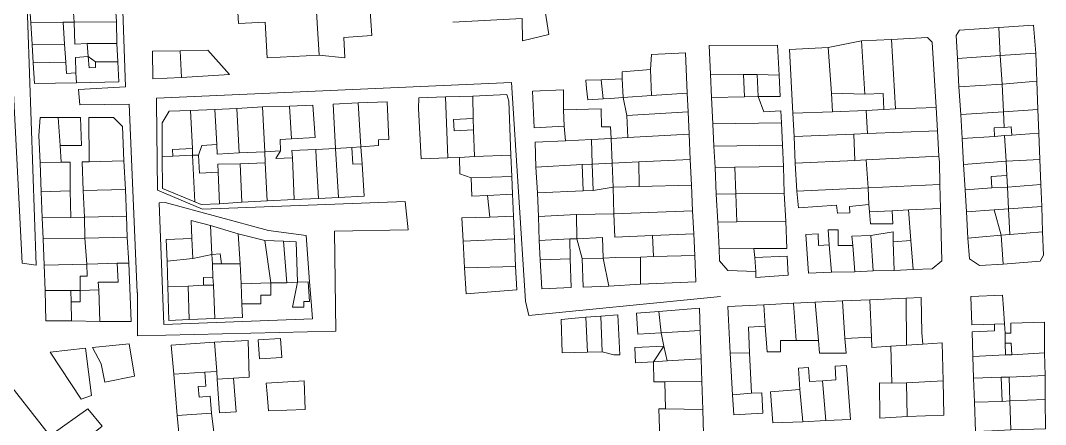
# Model space of a CAD drawing. Header units: inches. Extents: x 1138763 to 1140867, y 1050756 to 1053008.
# Drawn here: x 1139043.8 to 1139313.1, y 1051719.9 to 1051825.9 of the extents above; entities that cross this region are included whole.
import ezdxf

# ---------------------------------------------------------------- set-up
doc = ezdxf.new("R2010")
doc.units = ezdxf.units.IN
doc.header["$MEASUREMENT"] = 0
for name, color, linetype, lineweight in [('LimEdif_AM', 44, 'Continuous', 5), ('ViaPrin_AM', 1, 'Continuous', 15), ('ViaSec_AM', 1, 'Continuous', 18)]:
    doc.layers.add(name, color=color, linetype=linetype, lineweight=lineweight)

msp = doc.modelspace()

# ---------------------------------------------------------------- linework, layer by layer
at = {"layer": 'LimEdif_AM'}
for points in [[(1139121.19, 1051833.87), (1139122.19, 1051816.87), (1139108.56, 1051816.12), (1139108.06, 1051825.5), (1139101.06, 1051825.12), (1139100.56, 1051832.62), (1139121.19, 1051833.87)], [(1139121.19, 1051833.87), (1139135.31, 1051833.62), (1139136.06, 1051822), (1139128.69, 1051821.5), (1139128.94, 1051816.12), (1139122.19, 1051816.87), (1139121.19, 1051833.87)], [(1139057.44, 1051831.75), (1139057.81, 1051825.5), (1139054.94, 1051825.5), (1139046.44, 1051825.37), (1139046.06, 1051831.62), (1139057.44, 1051831.75)], [(1139068.56, 1051831.87), (1139068.94, 1051825.62), (1139057.81, 1051825.5), (1139057.44, 1051831.75), (1139068.56, 1051831.87)], [(1139054.94, 1051825.5), (1139055.31, 1051819.75), (1139046.81, 1051819.62), (1139046.44, 1051825.37), (1139054.94, 1051825.5)], [(1139057.81, 1051825.5), (1139058.06, 1051819.75), (1139061.31, 1051819.87), (1139061.56, 1051816.5), (1139058.19, 1051816.25), (1139058.31, 1051812.25), (1139055.81, 1051812), (1139055.69, 1051815), (1139055.31, 1051819.75), (1139054.94, 1051825.5), (1139057.81, 1051825.5)], [(1139068.94, 1051825.62), (1139069.06, 1051819.87), (1139061.31, 1051819.87), (1139058.06, 1051819.75), (1139057.81, 1051825.5), (1139068.94, 1051825.62)], [(1139300.81, 1051824.12), (1139309.94, 1051824.75), (1139310.56, 1051817.37), (1139301.19, 1051816.75), (1139300.81, 1051824.12)], [(1139301.19, 1051816.75), (1139289.94, 1051816), (1139289.56, 1051822), (1139290.44, 1051823.37), (1139300.81, 1051824.12), (1139301.19, 1051816.75)], [(1139055.31, 1051819.75), (1139055.69, 1051815), (1139047.06, 1051814.87), (1139046.81, 1051819.62), (1139055.31, 1051819.75)], [(1139069.06, 1051819.87), (1139069.31, 1051815.12), (1139063.44, 1051815.12), (1139061.56, 1051816.5), (1139061.31, 1051819.87), (1139069.06, 1051819.87)], [(1139233.69, 1051811.75), (1139225.06, 1051811.87), (1139224.69, 1051819.37), (1139242.69, 1051819.5), (1139243.06, 1051811.62), (1139237.31, 1051811.75), (1139233.69, 1051811.75)], [(1139256.81, 1051806.87), (1139257.06, 1051802), (1139246.69, 1051801.62), (1139245.81, 1051818.37), (1139255.94, 1051818.87), (1139256.81, 1051806.87)], [(1139255.94, 1051818.87), (1139264.69, 1051820.62), (1139265.56, 1051806.62), (1139256.81, 1051806.87), (1139255.94, 1051818.87)], [(1139264.69, 1051820.62), (1139272.56, 1051821), (1139273.69, 1051802.75), (1139270.56, 1051802.62), (1139270.44, 1051806.75), (1139265.56, 1051806.62), (1139264.69, 1051820.62)], [(1139272.56, 1051821), (1139282.06, 1051821.5), (1139283.31, 1051820.25), (1139284.31, 1051803.12), (1139273.69, 1051802.75), (1139272.56, 1051821)], [(1139069.31, 1051815.12), (1139069.56, 1051809.87), (1139058.44, 1051809.62), (1139058.31, 1051812.25), (1139058.19, 1051816.25), (1139061.56, 1051816.5), (1139061.81, 1051813.5), (1139063.44, 1051813.62), (1139063.44, 1051815.12), (1139069.31, 1051815.12)], [(1139063.44, 1051815.12), (1139063.44, 1051813.62), (1139061.81, 1051813.5), (1139061.56, 1051816.5), (1139063.44, 1051815.12)], [(1139086.06, 1051811), (1139078.56, 1051810.62), (1139078.44, 1051817.87), (1139085.69, 1051818), (1139086.06, 1051811)], [(1139085.69, 1051818), (1139092.94, 1051818.12), (1139098.69, 1051811.75), (1139086.06, 1051811), (1139085.69, 1051818)], [(1139209.31, 1051813.12), (1139209.56, 1051817), (1139218.44, 1051817.5), (1139218.94, 1051806.87), (1139209.56, 1051806.25), (1139209.31, 1051813.12)], [(1139301.19, 1051816.75), (1139301.69, 1051809.25), (1139290.31, 1051808.5), (1139289.94, 1051816), (1139301.19, 1051816.75)], [(1139310.56, 1051817.37), (1139310.81, 1051810), (1139301.69, 1051809.25), (1139301.19, 1051816.75), (1139310.56, 1051817.37)], [(1139055.69, 1051815), (1139055.81, 1051812), (1139058.31, 1051812.25), (1139058.44, 1051809.62), (1139047.44, 1051809.37), (1139047.06, 1051814.87), (1139055.69, 1051815)], [(1139201.81, 1051810.62), (1139201.81, 1051812.5), (1139209.31, 1051813.12), (1139209.56, 1051806.25), (1139202.06, 1051805.75), (1139201.81, 1051810.62)], [(1139233.69, 1051811.75), (1139233.94, 1051805.87), (1139225.31, 1051805.75), (1139225.06, 1051811.87), (1139233.69, 1051811.75)], [(1139237.31, 1051811.75), (1139237.56, 1051806), (1139233.94, 1051805.87), (1139233.69, 1051811.75), (1139237.31, 1051811.75)], [(1139243.06, 1051811.62), (1139243.31, 1051806), (1139237.56, 1051806), (1139237.31, 1051811.75), (1139243.06, 1051811.62)], [(1139196.81, 1051805.37), (1139192.81, 1051805.12), (1139192.44, 1051808.12), (1139192.31, 1051810.25), (1139196.31, 1051810.37), (1139196.81, 1051805.37)], [(1139196.31, 1051810.37), (1139201.81, 1051810.62), (1139202.06, 1051805.75), (1139198.69, 1051805.5), (1139196.81, 1051805.37), (1139196.31, 1051810.37)], [(1139301.69, 1051809.25), (1139302.06, 1051802), (1139290.81, 1051801.25), (1139290.31, 1051808.5), (1139301.69, 1051809.25)], [(1139310.81, 1051810), (1139311.06, 1051802.62), (1139302.06, 1051802), (1139301.69, 1051809.25), (1139310.81, 1051810)], [(1139156.06, 1051789.87), (1139149.06, 1051789.62), (1139148.31, 1051802.87), (1139148.44, 1051805.62), (1139155.44, 1051805.87), (1139156.06, 1051789.87)], [(1139155.44, 1051805.87), (1139162.56, 1051806.12), (1139162.69, 1051800.25), (1139157.56, 1051800), (1139157.69, 1051797), (1139162.81, 1051797.25), (1139163.06, 1051790.25), (1139159.06, 1051790), (1139156.06, 1051789.87), (1139155.44, 1051805.87)], [(1139162.69, 1051800.25), (1139162.56, 1051806.12), (1139171.56, 1051806.5), (1139172.06, 1051804.75), (1139172.56, 1051790.62), (1139163.06, 1051790.25), (1139162.81, 1051797.25), (1139162.69, 1051800.25)], [(1139186.44, 1051802.5), (1139186.56, 1051798.25), (1139178.69, 1051797.75), (1139178.31, 1051807.37), (1139186.44, 1051807.75), (1139186.44, 1051802.5)], [(1139218.94, 1051806.87), (1139219.19, 1051802), (1139203.06, 1051801), (1139202.06, 1051805.75), (1139209.56, 1051806.25), (1139218.94, 1051806.87)], [(1139237.56, 1051806), (1139239.06, 1051802), (1139243.56, 1051802.25), (1139243.69, 1051799.12), (1139225.69, 1051798.87), (1139225.31, 1051805.75), (1139233.94, 1051805.87), (1139237.56, 1051806)], [(1139265.56, 1051806.62), (1139270.44, 1051806.75), (1139270.56, 1051802.62), (1139265.94, 1051802.37), (1139257.06, 1051802), (1139256.81, 1051806.87), (1139265.56, 1051806.62)], [(1139094.81, 1051802.62), (1139100.56, 1051802.87), (1139101.19, 1051791.25), (1139095.44, 1051790.87), (1139095.31, 1051793.37), (1139094.81, 1051802.62)], [(1139100.56, 1051802.87), (1139107.31, 1051803.25), (1139107.94, 1051791.5), (1139101.19, 1051791.25), (1139100.56, 1051802.87)], [(1139107.31, 1051803.25), (1139114.44, 1051803.5), (1139114.94, 1051794.87), (1139111.94, 1051794.75), (1139112.06, 1051791.75), (1139107.94, 1051791.5), (1139107.31, 1051803.25)], [(1139114.44, 1051803.5), (1139120.56, 1051803.75), (1139121.19, 1051795.25), (1139114.94, 1051794.87), (1139114.44, 1051803.5)], [(1139133.19, 1051792.75), (1139130.81, 1051792.62), (1139126.56, 1051792.37), (1139125.94, 1051804), (1139132.44, 1051804.37), (1139133.19, 1051792.75)], [(1139132.44, 1051804.37), (1139140.06, 1051804.62), (1139140.56, 1051794.75), (1139137.81, 1051794.62), (1139137.81, 1051793.12), (1139133.19, 1051792.75), (1139132.44, 1051804.37)], [(1139186.44, 1051802.5), (1139196.31, 1051802.75), (1139196.44, 1051798), (1139198.81, 1051798), (1139198.94, 1051795), (1139193.81, 1051794.75), (1139186.94, 1051794.37), (1139186.56, 1051798.25), (1139186.44, 1051802.5)], [(1139284.31, 1051803.12), (1139284.69, 1051797), (1139266.31, 1051796.25), (1139265.94, 1051802.37), (1139270.56, 1051802.62), (1139273.69, 1051802.75), (1139284.31, 1051803.12)], [(1139053.69, 1051800.5), (1139054.19, 1051793.12), (1139054.44, 1051788.75), (1139048.94, 1051788.62), (1139048.56, 1051795.75), (1139048.94, 1051800.5), (1139053.69, 1051800.5)], [(1139053.69, 1051800.5), (1139059.56, 1051800.5), (1139059.81, 1051793.12), (1139054.19, 1051793.12), (1139053.69, 1051800.5)], [(1139070.94, 1051789.12), (1139061.81, 1051788.87), (1139061.69, 1051800.5), (1139068.19, 1051800.5), (1139070.56, 1051798.12), (1139070.94, 1051789.12)], [(1139088.94, 1051792.37), (1139083.69, 1051792.12), (1139083.81, 1051790.37), (1139080.94, 1051790.25), (1139080.94, 1051799.12), (1139082.81, 1051802.12), (1139088.44, 1051802.37), (1139088.94, 1051792.37)], [(1139088.44, 1051802.37), (1139094.81, 1051802.62), (1139095.31, 1051793.37), (1139091.44, 1051793.12), (1139090.56, 1051790.62), (1139088.94, 1051790.62), (1139088.94, 1051792.37), (1139088.44, 1051802.37)], [(1139162.81, 1051797.25), (1139157.69, 1051797), (1139157.56, 1051800), (1139162.69, 1051800.25), (1139162.81, 1051797.25)], [(1139219.19, 1051802), (1139219.44, 1051796.12), (1139203.31, 1051795.25), (1139203.06, 1051801), (1139219.19, 1051802)], [(1139265.94, 1051802.37), (1139266.31, 1051796.25), (1139262.69, 1051796.12), (1139247.06, 1051795.5), (1139246.69, 1051801.62), (1139257.06, 1051802), (1139265.94, 1051802.37)], [(1139302.06, 1051802), (1139302.19, 1051797.87), (1139299.56, 1051797.75), (1139299.69, 1051795.5), (1139291.19, 1051795), (1139290.81, 1051801.25), (1139302.06, 1051802)], [(1139311.06, 1051802.62), (1139311.31, 1051796.37), (1139304.19, 1051795.87), (1139304.06, 1051798), (1139302.19, 1051797.87), (1139302.06, 1051802), (1139311.06, 1051802.62)], [(1139243.69, 1051799.12), (1139243.94, 1051793.25), (1139225.94, 1051793), (1139225.69, 1051798.87), (1139243.69, 1051799.12)], [(1139304.19, 1051795.87), (1139302.31, 1051795.75), (1139299.69, 1051795.5), (1139299.56, 1051797.75), (1139302.19, 1051797.87), (1139304.06, 1051798), (1139304.19, 1051795.87)], [(1139193.81, 1051794.75), (1139193.94, 1051788.25), (1139191.31, 1051788.12), (1139179.19, 1051787.5), (1139178.94, 1051794), (1139186.94, 1051794.37), (1139193.81, 1051794.75)], [(1139198.94, 1051795), (1139199.19, 1051788.5), (1139193.94, 1051788.25), (1139193.81, 1051794.75), (1139198.94, 1051795)], [(1139219.44, 1051796.12), (1139219.69, 1051789.5), (1139206.19, 1051788.87), (1139199.19, 1051788.5), (1139198.94, 1051795), (1139203.31, 1051795.25), (1139219.44, 1051796.12)], [(1139262.69, 1051796.12), (1139262.94, 1051789.25), (1139247.31, 1051788.5), (1139247.06, 1051795.5), (1139262.69, 1051796.12)], [(1139284.69, 1051797), (1139285.06, 1051790.37), (1139265.94, 1051789.37), (1139262.94, 1051789.25), (1139262.69, 1051796.12), (1139266.31, 1051796.25), (1139284.69, 1051797)], [(1139302.31, 1051795.75), (1139302.69, 1051789), (1139291.56, 1051788.12), (1139291.19, 1051795), (1139299.69, 1051795.5), (1139302.31, 1051795.75)], [(1139311.31, 1051796.37), (1139311.56, 1051789.5), (1139302.69, 1051789), (1139302.31, 1051795.75), (1139304.19, 1051795.87), (1139311.31, 1051796.37)], [(1139088.94, 1051790.62), (1139083.81, 1051790.37), (1139083.69, 1051792.12), (1139088.94, 1051792.37), (1139088.94, 1051790.62)], [(1139107.94, 1051791.5), (1139108.06, 1051788.62), (1139101.44, 1051788.37), (1139095.56, 1051788.25), (1139095.69, 1051786.12), (1139090.81, 1051785.87), (1139090.56, 1051790.62), (1139091.44, 1051793.12), (1139095.31, 1051793.37), (1139095.44, 1051790.87), (1139101.19, 1051791.25), (1139107.94, 1051791.5)], [(1139115.19, 1051789.87), (1139115.06, 1051791.87), (1139121.31, 1051792.12), (1139121.44, 1051789.87), (1139122.06, 1051779.25), (1139115.69, 1051779), (1139115.19, 1051789.87)], [(1139121.31, 1051792.12), (1139126.56, 1051792.37), (1139127.31, 1051779.5), (1139122.06, 1051779.25), (1139121.44, 1051789.87), (1139121.31, 1051792.12)], [(1139130.81, 1051792.62), (1139131.06, 1051788.25), (1139133.56, 1051788.37), (1139134.06, 1051779.87), (1139127.31, 1051779.5), (1139126.56, 1051792.37), (1139130.81, 1051792.62)], [(1139133.19, 1051792.75), (1139133.56, 1051788.37), (1139131.06, 1051788.25), (1139130.81, 1051792.62), (1139133.19, 1051792.75)], [(1139243.94, 1051793.25), (1139244.19, 1051787.62), (1139231.44, 1051787.5), (1139226.31, 1051787.37), (1139225.94, 1051793), (1139243.94, 1051793.25)], [(1139088.94, 1051790.62), (1139089.56, 1051778.37), (1139081.06, 1051781.87), (1139080.94, 1051790.25), (1139083.81, 1051790.37), (1139088.94, 1051790.62)], [(1139090.56, 1051790.62), (1139090.81, 1051785.87), (1139095.69, 1051786.12), (1139096.06, 1051777.87), (1139091.19, 1051777.62), (1139089.56, 1051778.37), (1139088.94, 1051790.62), (1139090.56, 1051790.62)], [(1139112.06, 1051791.75), (1139110.81, 1051789.75), (1139115.19, 1051789.87), (1139115.69, 1051779), (1139108.56, 1051778.62), (1139108.06, 1051788.62), (1139107.94, 1051791.5), (1139112.06, 1051791.75)], [(1139172.56, 1051790.62), (1139172.81, 1051785), (1139162.19, 1051784.62), (1139159.19, 1051785.75), (1139159.06, 1051790), (1139163.06, 1051790.25), (1139172.56, 1051790.62)], [(1139219.69, 1051789.5), (1139220.06, 1051782.75), (1139206.31, 1051782.37), (1139206.19, 1051788.87), (1139219.69, 1051789.5)], [(1139265.94, 1051789.37), (1139266.44, 1051782), (1139247.69, 1051781.12), (1139247.31, 1051788.5), (1139262.94, 1051789.25), (1139265.94, 1051789.37)], [(1139285.06, 1051790.37), (1139285.19, 1051788.75), (1139285.31, 1051782.87), (1139266.44, 1051782), (1139265.94, 1051789.37), (1139285.06, 1051790.37)], [(1139311.56, 1051789.5), (1139311.81, 1051782.87), (1139303.06, 1051782.25), (1139302.94, 1051785.25), (1139302.69, 1051789), (1139311.56, 1051789.5)], [(1139054.44, 1051788.75), (1139056.81, 1051788.75), (1139056.81, 1051781.25), (1139049.19, 1051781), (1139048.94, 1051788.62), (1139054.44, 1051788.75)], [(1139070.94, 1051789.12), (1139071.31, 1051781.62), (1139060.19, 1051781.37), (1139059.94, 1051788.87), (1139061.81, 1051788.87), (1139070.94, 1051789.12)], [(1139101.44, 1051788.37), (1139101.94, 1051778.25), (1139096.06, 1051777.87), (1139095.69, 1051786.12), (1139095.56, 1051788.25), (1139101.44, 1051788.37)], [(1139108.06, 1051788.62), (1139108.56, 1051778.62), (1139101.94, 1051778.25), (1139101.44, 1051788.37), (1139108.06, 1051788.62)], [(1139191.31, 1051788.12), (1139191.56, 1051781.25), (1139179.56, 1051780.75), (1139179.19, 1051787.5), (1139191.31, 1051788.12)], [(1139193.94, 1051788.25), (1139194.19, 1051781.37), (1139191.56, 1051781.25), (1139191.31, 1051788.12), (1139193.94, 1051788.25)], [(1139199.19, 1051788.5), (1139199.44, 1051782.25), (1139194.19, 1051781.37), (1139193.94, 1051788.25), (1139199.19, 1051788.5)], [(1139206.19, 1051788.87), (1139206.31, 1051782.37), (1139199.44, 1051782.25), (1139199.19, 1051788.5), (1139206.19, 1051788.87)], [(1139231.44, 1051787.5), (1139231.69, 1051780.5), (1139226.56, 1051780.37), (1139226.31, 1051787.37), (1139231.44, 1051787.5)], [(1139244.19, 1051787.62), (1139244.44, 1051780.62), (1139231.69, 1051780.5), (1139231.44, 1051787.5), (1139244.19, 1051787.62)], [(1139302.69, 1051789), (1139302.94, 1051785.25), (1139298.81, 1051785), (1139298.94, 1051782), (1139291.94, 1051781.5), (1139291.56, 1051788.12), (1139302.69, 1051789)], [(1139172.81, 1051785), (1139173.06, 1051780.37), (1139166.44, 1051780), (1139162.31, 1051779.87), (1139162.19, 1051784.62), (1139172.81, 1051785)], [(1139303.06, 1051782.25), (1139298.94, 1051782), (1139298.81, 1051785), (1139302.94, 1051785.25), (1139303.06, 1051782.25)], [(1139056.81, 1051781.25), (1139056.94, 1051774.25), (1139049.44, 1051774.12), (1139049.19, 1051781), (1139056.81, 1051781.25)], [(1139071.31, 1051781.62), (1139071.56, 1051774.62), (1139060.56, 1051774.37), (1139060.19, 1051781.37), (1139071.31, 1051781.62)], [(1139199.44, 1051782.25), (1139199.69, 1051775.25), (1139189.81, 1051775), (1139179.81, 1051774.5), (1139179.56, 1051780.75), (1139191.56, 1051781.25), (1139194.19, 1051781.37), (1139199.44, 1051782.25)], [(1139220.06, 1051782.75), (1139220.31, 1051776), (1139199.69, 1051775.25), (1139199.44, 1051782.25), (1139206.31, 1051782.37), (1139220.06, 1051782.75)], [(1139266.44, 1051782), (1139266.69, 1051777.62), (1139261.56, 1051777.12), (1139261.69, 1051775.5), (1139258.44, 1051775.37), (1139258.19, 1051777.5), (1139248.19, 1051776.75), (1139247.69, 1051781.12), (1139266.44, 1051782)], [(1139285.31, 1051782.87), (1139285.44, 1051776.62), (1139277.06, 1051776.25), (1139272.81, 1051776), (1139266.81, 1051775.75), (1139266.69, 1051777.62), (1139266.44, 1051782), (1139285.31, 1051782.87)], [(1139303.06, 1051782.25), (1139303.31, 1051776.5), (1139299.56, 1051776.25), (1139292.31, 1051775.75), (1139291.94, 1051781.5), (1139298.94, 1051782), (1139303.06, 1051782.25)], [(1139311.81, 1051782.87), (1139312.06, 1051777.12), (1139303.31, 1051776.5), (1139303.06, 1051782.25), (1139311.81, 1051782.87)], [(1139173.06, 1051780.37), (1139173.31, 1051774.62), (1139167.06, 1051774.37), (1139166.44, 1051780), (1139173.06, 1051780.37)], [(1139231.69, 1051780.5), (1139231.94, 1051773.12), (1139226.94, 1051773), (1139226.56, 1051780.37), (1139231.69, 1051780.5)], [(1139244.44, 1051780.62), (1139244.81, 1051773.25), (1139231.94, 1051773.12), (1139231.69, 1051780.5), (1139244.44, 1051780.62)], [(1139220.31, 1051776), (1139220.69, 1051770), (1139209.81, 1051769.5), (1139199.94, 1051769.12), (1139199.69, 1051775.25), (1139220.31, 1051776)], [(1139272.81, 1051776), (1139272.94, 1051772.62), (1139267.06, 1051772.62), (1139266.81, 1051775.75), (1139272.81, 1051776)], [(1139285.44, 1051776.62), (1139285.81, 1051762.87), (1139283.31, 1051760.75), (1139278.31, 1051760.62), (1139277.69, 1051768.25), (1139277.06, 1051776.25), (1139285.44, 1051776.62)], [(1139299.56, 1051776.25), (1139301.44, 1051769.62), (1139292.69, 1051768.87), (1139292.31, 1051775.75), (1139299.56, 1051776.25)], [(1139303.31, 1051776.5), (1139303.69, 1051769.75), (1139301.44, 1051769.62), (1139299.56, 1051776.25), (1139303.31, 1051776.5)], [(1139312.06, 1051777.12), (1139312.31, 1051770.5), (1139303.69, 1051769.75), (1139303.31, 1051776.5), (1139312.06, 1051777.12)], [(1139056.94, 1051774.25), (1139060.56, 1051774.37), (1139060.69, 1051768.87), (1139049.69, 1051768.62), (1139049.44, 1051774.12), (1139056.94, 1051774.25)], [(1139071.56, 1051774.62), (1139071.81, 1051769.12), (1139060.69, 1051768.87), (1139060.56, 1051774.37), (1139071.56, 1051774.62)], [(1139088.81, 1051768.75), (1139088.56, 1051773.5), (1139093.69, 1051772.12), (1139094.06, 1051764.5), (1139089.06, 1051763.5), (1139088.81, 1051768.75)], [(1139173.31, 1051774.62), (1139173.56, 1051768.62), (1139160.06, 1051768), (1139159.69, 1051774.12), (1139167.06, 1051774.37), (1139173.31, 1051774.62)], [(1139189.81, 1051775), (1139189.94, 1051768.62), (1139188.06, 1051768.62), (1139180.06, 1051768.25), (1139179.81, 1051774.5), (1139189.81, 1051775)], [(1139199.69, 1051775.25), (1139199.94, 1051769.12), (1139209.81, 1051769.5), (1139210.06, 1051764), (1139206.69, 1051763.87), (1139200.06, 1051763.75), (1139196.81, 1051763.62), (1139196.69, 1051769), (1139189.94, 1051768.62), (1139189.81, 1051775), (1139199.69, 1051775.25)], [(1139244.81, 1051773.25), (1139245.06, 1051766.12), (1139236.44, 1051766.12), (1139227.31, 1051766), (1139226.94, 1051773), (1139231.94, 1051773.12), (1139244.81, 1051773.25)], [(1139093.69, 1051772.12), (1139100.94, 1051770), (1139101.44, 1051762.12), (1139096.56, 1051762.12), (1139096.19, 1051764.75), (1139094.06, 1051764.5), (1139093.69, 1051772.12)], [(1139256.19, 1051767.12), (1139255.94, 1051771), (1139258.56, 1051771), (1139258.56, 1051766.87), (1139262.44, 1051766.87), (1139262.94, 1051760), (1139256.81, 1051759.87), (1139256.19, 1051767.12)], [(1139267.19, 1051769.5), (1139273.06, 1051770.5), (1139273.06, 1051767.87), (1139273.31, 1051760.37), (1139267.81, 1051760.25), (1139267.19, 1051769.5)], [(1139312.31, 1051770.5), (1139312.56, 1051764.37), (1139311.69, 1051762.75), (1139301.94, 1051762), (1139301.44, 1051769.62), (1139303.69, 1051769.75), (1139312.31, 1051770.5)], [(1139060.69, 1051768.87), (1139061.19, 1051762), (1139049.94, 1051761.75), (1139049.69, 1051768.62), (1139060.69, 1051768.87)], [(1139071.81, 1051769.12), (1139072.19, 1051762.25), (1139069.19, 1051762.25), (1139064.06, 1051762.12), (1139061.19, 1051762), (1139060.69, 1051768.87), (1139071.81, 1051769.12)], [(1139089.06, 1051763.5), (1139082.31, 1051762.75), (1139082.06, 1051768.5), (1139088.81, 1051768.75), (1139089.06, 1051763.5)], [(1139100.94, 1051770), (1139107.94, 1051768.25), (1139109.56, 1051757.12), (1139101.69, 1051756.87), (1139101.44, 1051762.12), (1139100.94, 1051770)], [(1139107.94, 1051768.25), (1139112.81, 1051768), (1139113.69, 1051757.12), (1139109.56, 1051757.12), (1139107.94, 1051768.25)], [(1139112.81, 1051768), (1139116.19, 1051767.87), (1139116.56, 1051757.25), (1139113.69, 1051757.12), (1139112.81, 1051768)], [(1139173.56, 1051768.62), (1139173.81, 1051761.37), (1139160.44, 1051761), (1139160.06, 1051768), (1139173.56, 1051768.62)], [(1139188.06, 1051768.62), (1139188.19, 1051763.37), (1139180.31, 1051763.12), (1139180.06, 1051768.25), (1139188.06, 1051768.62)], [(1139196.81, 1051763.62), (1139191.31, 1051763.5), (1139189.94, 1051768.62), (1139196.69, 1051769), (1139196.81, 1051763.62)], [(1139220.69, 1051770), (1139220.94, 1051764.25), (1139210.06, 1051764), (1139209.81, 1051769.5), (1139220.69, 1051770)], [(1139256.81, 1051759.87), (1139250.81, 1051759.62), (1139250.06, 1051769.75), (1139253.31, 1051770), (1139253.44, 1051766.87), (1139256.19, 1051767.12), (1139256.81, 1051759.87)], [(1139262.44, 1051766.87), (1139262.19, 1051769.37), (1139267.19, 1051769.5), (1139267.81, 1051760.25), (1139262.94, 1051760), (1139262.44, 1051766.87)], [(1139273.06, 1051767.87), (1139277.69, 1051768.25), (1139278.31, 1051760.62), (1139273.31, 1051760.37), (1139273.06, 1051767.87)], [(1139301.44, 1051769.62), (1139301.94, 1051762), (1139295.69, 1051761.62), (1139293.06, 1051763.37), (1139292.69, 1051768.87), (1139301.44, 1051769.62)], [(1139236.44, 1051766.12), (1139236.69, 1051763.75), (1139236.94, 1051760.12), (1139229.56, 1051760.37), (1139227.44, 1051762.87), (1139227.31, 1051766), (1139236.44, 1051766.12)], [(1139094.06, 1051764.5), (1139094.19, 1051762.12), (1139094.31, 1051758.62), (1139091.81, 1051758.5), (1139091.81, 1051756.5), (1139087.81, 1051756.25), (1139082.44, 1051756.12), (1139082.31, 1051762.75), (1139089.06, 1051763.5), (1139094.06, 1051764.5)], [(1139094.19, 1051762.12), (1139094.06, 1051764.5), (1139096.19, 1051764.75), (1139096.56, 1051762.12), (1139094.19, 1051762.12)], [(1139188.19, 1051763.37), (1139188.44, 1051755.87), (1139180.69, 1051755.5), (1139180.31, 1051763.12), (1139188.19, 1051763.37)], [(1139196.81, 1051763.62), (1139198.31, 1051756.25), (1139191.56, 1051756), (1139191.31, 1051763.5), (1139196.81, 1051763.62)], [(1139206.69, 1051763.87), (1139206.69, 1051756.75), (1139198.31, 1051756.25), (1139196.81, 1051763.62), (1139200.06, 1051763.75), (1139206.69, 1051763.87)], [(1139220.94, 1051764.25), (1139221.19, 1051757.37), (1139206.69, 1051756.75), (1139206.69, 1051763.87), (1139210.06, 1051764), (1139220.94, 1051764.25)], [(1139236.69, 1051763.75), (1139245.19, 1051764.12), (1139245.44, 1051759.12), (1139236.94, 1051758.5), (1139236.94, 1051760.12), (1139236.69, 1051763.75)], [(1139061.19, 1051762), (1139061.31, 1051758.87), (1139059.44, 1051758.87), (1139059.44, 1051755.12), (1139056.94, 1051755.12), (1139050.19, 1051755.12), (1139049.94, 1051761.75), (1139061.19, 1051762)], [(1139069.19, 1051762.25), (1139069.44, 1051757.25), (1139064.19, 1051757.25), (1139064.31, 1051755.25), (1139059.44, 1051755.12), (1139059.44, 1051758.87), (1139061.31, 1051758.87), (1139061.19, 1051762), (1139064.06, 1051762.12), (1139069.19, 1051762.25)], [(1139072.19, 1051762.25), (1139072.81, 1051747), (1139064.56, 1051747), (1139064.31, 1051755.25), (1139064.19, 1051757.25), (1139069.44, 1051757.25), (1139069.19, 1051762.25), (1139072.19, 1051762.25)], [(1139096.56, 1051762.12), (1139101.44, 1051762.12), (1139101.69, 1051756.87), (1139101.94, 1051751.62), (1139102.06, 1051748), (1139094.81, 1051747.75), (1139094.44, 1051756.5), (1139094.31, 1051758.62), (1139094.19, 1051762.12), (1139096.56, 1051762.12)], [(1139173.81, 1051761.37), (1139174.19, 1051755.25), (1139160.81, 1051754.25), (1139160.44, 1051761), (1139173.81, 1051761.37)], [(1139094.31, 1051758.62), (1139094.44, 1051756.5), (1139091.81, 1051756.5), (1139091.81, 1051758.5), (1139094.31, 1051758.62)], [(1139109.56, 1051757.12), (1139109.56, 1051753.87), (1139106.94, 1051753.87), (1139106.94, 1051751.62), (1139101.94, 1051751.62), (1139101.69, 1051756.87), (1139109.56, 1051757.12)], [(1139116.56, 1051757.25), (1139119.31, 1051757.37), (1139119.69, 1051752.25), (1139118.19, 1051752.25), (1139118.19, 1051750.75), (1139115.19, 1051750.75), (1139116.56, 1051757.25)], [(1139056.94, 1051755.12), (1139057.06, 1051752.12), (1139057.19, 1051747.12), (1139050.44, 1051747.12), (1139050.19, 1051755.12), (1139056.94, 1051755.12)], [(1139059.44, 1051755.12), (1139059.44, 1051752.12), (1139057.06, 1051752.12), (1139056.94, 1051755.12), (1139059.44, 1051755.12)], [(1139064.31, 1051755.25), (1139064.56, 1051747), (1139057.19, 1051747.12), (1139057.06, 1051752.12), (1139059.44, 1051752.12), (1139059.44, 1051755.12), (1139064.31, 1051755.25)], [(1139087.81, 1051756.25), (1139088.06, 1051747.5), (1139082.69, 1051747.25), (1139082.44, 1051756.12), (1139087.81, 1051756.25)], [(1139094.44, 1051756.5), (1139094.81, 1051747.75), (1139088.06, 1051747.5), (1139087.81, 1051756.25), (1139091.81, 1051756.5), (1139094.44, 1051756.5)], [(1139239.06, 1051751.37), (1139246.81, 1051751.75), (1139247.56, 1051742), (1139243.44, 1051742), (1139243.44, 1051739), (1139239.94, 1051739), (1139239.44, 1051745.75), (1139239.06, 1051751.37)], [(1139246.81, 1051751.75), (1139252.56, 1051752), (1139253.44, 1051742), (1139247.56, 1051742), (1139246.81, 1051751.75)], [(1139252.56, 1051752), (1139259.69, 1051752.37), (1139260.31, 1051742.5), (1139260.69, 1051738.62), (1139253.69, 1051738.62), (1139253.44, 1051742), (1139252.56, 1051752)], [(1139259.69, 1051752.37), (1139266.94, 1051752.62), (1139267.31, 1051742.87), (1139260.31, 1051742.5), (1139259.69, 1051752.37)], [(1139266.94, 1051752.62), (1139276.44, 1051753.12), (1139276.56, 1051740.75), (1139272.44, 1051740.5), (1139267.44, 1051740.12), (1139267.31, 1051742.87), (1139266.94, 1051752.62)], [(1139276.44, 1051753.12), (1139280.44, 1051753.25), (1139280.56, 1051744), (1139280.81, 1051741), (1139276.56, 1051740.75), (1139276.44, 1051753.12)], [(1139302.31, 1051746.37), (1139299.69, 1051746.25), (1139293.69, 1051746.12), (1139293.44, 1051753.5), (1139301.81, 1051753.87), (1139302.06, 1051750.37), (1139302.31, 1051746.37)], [(1139212.06, 1051744), (1139205.94, 1051743.62), (1139205.56, 1051749.12), (1139211.44, 1051749.62), (1139212.06, 1051744)], [(1139211.44, 1051749.62), (1139222.19, 1051750.5), (1139222.31, 1051744.62), (1139212.06, 1051744), (1139211.44, 1051749.62)], [(1139239.44, 1051745.75), (1139235.06, 1051745.5), (1139235.31, 1051738.75), (1139230.19, 1051738.62), (1139229.56, 1051750.87), (1139239.06, 1051751.37), (1139239.44, 1051745.75)], [(1139192.69, 1051738.87), (1139186.06, 1051738.75), (1139185.81, 1051747.5), (1139192.31, 1051748.12), (1139192.69, 1051738.87)], [(1139192.31, 1051748.12), (1139196.19, 1051748.37), (1139196.56, 1051739), (1139192.69, 1051738.87), (1139192.31, 1051748.12)], [(1139196.56, 1051739), (1139196.19, 1051748.37), (1139200.69, 1051748.75), (1139201.19, 1051738.25), (1139199.69, 1051738.25), (1139196.56, 1051739)], [(1139302.31, 1051746.37), (1139302.44, 1051743.87), (1139302.44, 1051741.25), (1139302.56, 1051738.25), (1139293.94, 1051737.75), (1139293.81, 1051744.25), (1139299.69, 1051744.5), (1139299.69, 1051746.25), (1139302.31, 1051746.37)], [(1139302.44, 1051741.25), (1139302.44, 1051743.87), (1139303.94, 1051743.87), (1139303.94, 1051746.5), (1139312.81, 1051746.75), (1139312.81, 1051738.75), (1139304.19, 1051738.25), (1139304.06, 1051741.25), (1139302.44, 1051741.25)], [(1139222.31, 1051744.62), (1139222.56, 1051737.12), (1139213.69, 1051736.62), (1139212.81, 1051740.5), (1139212.06, 1051744), (1139222.31, 1051744.62)], [(1139065.94, 1051731), (1139064.94, 1051735.87), (1139062.69, 1051740.12), (1139072.31, 1051741.12), (1139073.69, 1051732.62), (1139065.94, 1051731)], [(1139095.31, 1051733.87), (1139092.19, 1051733.62), (1139084.06, 1051733.12), (1139083.31, 1051740.75), (1139094.69, 1051741.5), (1139095.31, 1051733.87)], [(1139095.31, 1051733.87), (1139094.69, 1051741.5), (1139103.56, 1051742), (1139103.81, 1051732.37), (1139099.69, 1051732.12), (1139095.44, 1051731.87), (1139095.31, 1051733.87)], [(1139106.56, 1051737.12), (1139106.19, 1051742.12), (1139112.06, 1051742.5), (1139112.44, 1051737.5), (1139106.56, 1051737.12)], [(1139280.81, 1051741), (1139285.94, 1051741.37), (1139286.19, 1051731.37), (1139276.56, 1051730.87), (1139272.69, 1051730.75), (1139272.44, 1051740.5), (1139276.56, 1051740.75), (1139280.81, 1051741)], [(1139302.44, 1051741.25), (1139304.06, 1051741.25), (1139304.19, 1051738.25), (1139302.56, 1051738.25), (1139302.44, 1051741.25)], [(1139059.69, 1051726.62), (1139051.56, 1051738.87), (1139060.81, 1051740), (1139062.44, 1051727.5), (1139059.69, 1051726.62)], [(1139212.81, 1051740.5), (1139210.06, 1051736.37), (1139205.31, 1051736.12), (1139205.19, 1051740.12), (1139212.81, 1051740.5)], [(1139213.69, 1051736.62), (1139210.06, 1051736.37), (1139212.81, 1051740.5), (1139213.69, 1051736.62)], [(1139235.31, 1051738.75), (1139235.81, 1051728.12), (1139230.81, 1051727.75), (1139230.19, 1051738.62), (1139235.31, 1051738.75)], [(1139312.81, 1051738.75), (1139312.94, 1051732.75), (1139303.56, 1051732.37), (1139301.44, 1051732.37), (1139294.19, 1051732.12), (1139293.94, 1051737.75), (1139302.56, 1051738.25), (1139304.19, 1051738.25), (1139312.81, 1051738.75)], [(1139222.56, 1051737.12), (1139222.81, 1051731.25), (1139213.06, 1051731.12), (1139210.19, 1051731.12), (1139210.06, 1051736.37), (1139213.69, 1051736.62), (1139222.56, 1051737.12)], [(1139254.44, 1051731.37), (1139257.94, 1051731.62), (1139257.81, 1051735.25), (1139260.81, 1051735.37), (1139261.81, 1051721.25), (1139255.31, 1051721), (1139254.44, 1051731.37)], [(1139092.19, 1051733.62), (1139092.44, 1051730), (1139090.44, 1051729.87), (1139090.69, 1051727.12), (1139093.56, 1051727.37), (1139093.94, 1051722.87), (1139084.94, 1051722.25), (1139084.06, 1051733.12), (1139092.19, 1051733.62)], [(1139248.56, 1051729.12), (1139248.19, 1051734.75), (1139250.81, 1051734.87), (1139251.06, 1051731.25), (1139254.44, 1051731.37), (1139255.31, 1051721), (1139249.31, 1051720.62), (1139248.56, 1051729.12)], [(1139312.94, 1051732.75), (1139312.94, 1051726.5), (1139303.69, 1051726.12), (1139303.56, 1051732.37), (1139312.94, 1051732.75)], [(1139099.69, 1051732.12), (1139100.44, 1051723.25), (1139096.06, 1051723), (1139095.44, 1051731.87), (1139099.69, 1051732.12)], [(1139108.94, 1051723.5), (1139108.56, 1051728), (1139108.31, 1051730.75), (1139118.31, 1051731.37), (1139118.56, 1051723.87), (1139108.94, 1051723.5)], [(1139222.81, 1051731.25), (1139223.06, 1051723.87), (1139213.19, 1051724), (1139213.06, 1051731.12), (1139222.81, 1051731.25)], [(1139276.56, 1051730.87), (1139276.69, 1051722), (1139269.56, 1051721.62), (1139269.44, 1051730.87), (1139272.69, 1051730.75), (1139276.56, 1051730.87)], [(1139286.19, 1051731.37), (1139286.31, 1051722.37), (1139276.69, 1051722), (1139276.56, 1051730.87), (1139286.19, 1051731.37)], [(1139301.44, 1051732.37), (1139301.69, 1051726), (1139294.44, 1051725.75), (1139294.19, 1051732.12), (1139301.44, 1051732.37)], [(1139303.56, 1051732.37), (1139303.69, 1051726.12), (1139301.69, 1051726), (1139301.44, 1051732.37), (1139303.56, 1051732.37)], [(1139235.81, 1051728.12), (1139238.56, 1051728.25), (1139238.81, 1051722.87), (1139231.19, 1051722.5), (1139230.81, 1051727.75), (1139235.81, 1051728.12)], [(1139249.31, 1051720.62), (1139241.44, 1051720.37), (1139240.81, 1051728.5), (1139248.56, 1051729.12), (1139249.31, 1051720.62)], [(1139303.69, 1051726.12), (1139303.94, 1051718.5), (1139298.94, 1051718.25), (1139294.69, 1051718.12), (1139294.44, 1051725.75), (1139301.69, 1051726), (1139303.69, 1051726.12)], [(1139312.94, 1051726.5), (1139313.06, 1051718.75), (1139303.94, 1051718.5), (1139303.69, 1051726.12), (1139312.94, 1051726.5)], [(1139065.19, 1051719.5), (1139056.19, 1051712.25), (1139052.06, 1051717.37), (1139061.44, 1051724), (1139065.19, 1051719.5)], [(1139093.94, 1051722.87), (1139094.69, 1051716.5), (1139085.56, 1051715.87), (1139084.94, 1051722.25), (1139093.94, 1051722.87)], [(1139223.06, 1051723.87), (1139223.19, 1051717.5), (1139213.44, 1051715.87), (1139211.69, 1051716.25), (1139211.44, 1051724), (1139213.19, 1051724), (1139223.06, 1051723.87)]]:
    msp.add_lwpolyline(points, dxfattribs=at)
at = {"layer": 'ViaPrin_AM'}
for points in [[(1139039.65, 1051851.54), (1139044.23, 1051762.28), (1139047.9, 1051761.72), (1139045.25, 1051837.41)], [(1139069.89, 1051851.02), (1139071.37, 1051808.5), (1139059.03, 1051807.87), (1139059.38, 1051803.8), (1139072.33, 1051803.96), (1139074.44, 1051754.55), (1139074.45, 1051754.52), (1139074.52, 1051743.22), (1139126.64, 1051744.4), (1139126.25, 1051770.67), (1139145.57, 1051770.97), (1139144.81, 1051778.46), (1139091.57, 1051776.48), (1139079.75, 1051781.38), (1139079.52, 1051804.47), (1139079.51, 1051805.55), (1139172.74, 1051809.7), (1139176.45, 1051752.28), (1139177.34, 1051748.57), (1139223.32, 1051753.1), (1139227.68, 1051753.53)], [(1139080.15, 1051778.14), (1139081.39, 1051746.18), (1139120.48, 1051747.63), (1139120.12, 1051752.23), (1139119.72, 1051757.35), (1139118.77, 1051769.56), (1139108.91, 1051770.82), (1139081.77, 1051778.22), (1139080.15, 1051778.14)], [(1139018.94, 1051644.09), (1139072.8, 1051645.47), (1139075.38, 1051645.39), (1139080.93, 1051666.93), (1139081.03, 1051671.24), (1139081.07, 1051672.72), (1139079.91, 1051678.39), (1139077.5, 1051683.66), (1139076.99, 1051684.46), (1139012.57, 1051766.44)]]:
    msp.add_lwpolyline(points, dxfattribs=at)
at = {"layer": 'ViaSec_AM'}
msp.add_lwpolyline([(1139155.81, 1051828.37), (1139181.44, 1051829.5), (1139182.56, 1051822.25), (1139175.69, 1051820.62), (1139175.56, 1051826.5), (1139157.31, 1051825.5)], dxfattribs=at)

doc.saveas('drawing.dxf')
